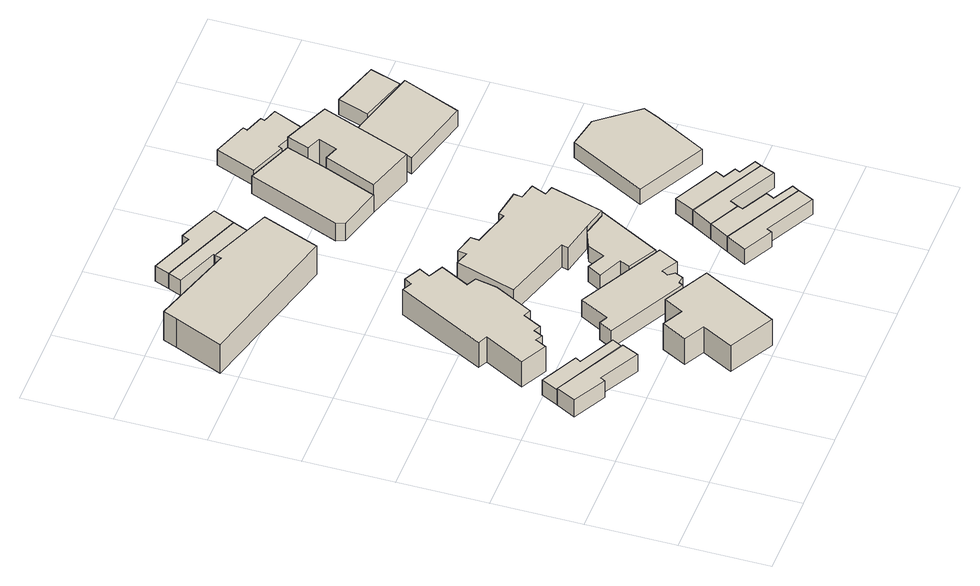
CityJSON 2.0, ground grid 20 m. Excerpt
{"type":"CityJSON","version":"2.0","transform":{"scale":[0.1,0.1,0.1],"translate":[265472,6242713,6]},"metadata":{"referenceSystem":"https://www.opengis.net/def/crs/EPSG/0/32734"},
"CityObjects":{
"building1":{"type":"Building","attributes":{"address":"5 Coleridge Road Salt River Cape Town","building":"house","building:levels":1,"building_height":4.1,"roof_height":13.25,"ground_height":9.15,"plus_code":"4FRW3FC7+45P"},"geometry":[{"type":"Solid","lod":"1","boundaries":[[[[0,1,2,3]],[[1,4,5,2]],[[4,6,7,5]],[[6,8,9,7]],[[8,10,11,9]],[[10,0,3,11]],[[3,2,5,7,9,11]],[[10,8,6,4,1,0]]]]}]},
"building2":{"type":"Building","attributes":{"address":"3 Coleridge Road Salt River Cape Town","building":"house","building:levels":1,"building_height":4.1,"roof_height":12.67,"ground_height":8.57,"plus_code":"4FRW3FC7+46J"},"geometry":[{"type":"Solid","lod":"1","boundaries":[[[[0,10,12,13]],[[10,14,15,12]],[[14,16,17,15]],[[16,18,19,17]],[[18,20,21,19]],[[20,0,13,21]],[[13,12,15,17,19,21]],[[20,18,16,14,10,0]]]]}]},
"building3":{"type":"Building","attributes":{"building":"yes","building:levels":2,"amenity":"community_centre","building_height":6.9,"roof_height":14.85,"ground_height":7.95,"plus_code":"4FRW3FC7+66P"},"geometry":[{"type":"Solid","lod":"1","boundaries":[[[[22,23,24,25]],[[23,26,27,24]],[[26,28,29,27]],[[28,30,31,29]],[[30,32,33,31]],[[32,34,35,33]],[[34,36,37,35]],[[36,38,39,37]],[[38,40,41,39]],[[40,42,43,41]],[[42,44,45,43]],[[44,46,47,45]],[[46,48,49,47]],[[48,50,51,49]],[[50,52,53,51]],[[52,54,55,53]],[[54,56,57,55]],[[56,58,59,57]],[[58,22,25,59]],[[25,24,27,29,31,33,35,37,39,41,43,45,47,49,51,53,55,57,59]],[[58,56,54,52,50,48,46,44,42,40,38,36,34,32,30,28,26,23,22]]]]}]},
"building4":{"type":"Building","attributes":{"address":"8 Cecil Road Salt River Cape Town","building":"kindergarten","building:levels":2,"building_height":6.9,"roof_height":15.92,"ground_height":9.02,"plus_code":"4FRW3FC7+374"},"geometry":[{"type":"Solid","lod":"1","boundaries":[[[[60,61,62,63]],[[61,64,65,62]],[[64,66,67,65]],[[66,68,69,67]],[[68,70,71,69]],[[70,72,73,71]],[[72,74,75,73]],[[74,60,63,75]],[[63,62,65,67,69,71,73,75]],[[74,72,70,68,66,64,61,60]]]]}]},
"building5":{"type":"Building","attributes":{"address":"Albert Buildings 503 Portland Road Salt River Cape Town","building":"retail","building:levels":2,"building_height":6.9,"roof_height":14.46,"ground_height":7.56,"plus_code":"4FRW3FC7+C62"},"geometry":[{"type":"Solid","lod":"1","boundaries":[[[[76,77,78,79]],[[77,80,81,78]],[[80,82,83,81]],[[82,84,85,83]],[[84,86,87,85]],[[86,88,89,87]],[[88,76,79,89]],[[79,78,81,83,85,87,89]],[[88,86,84,82,80,77,76]]]]}]},
"building6":{"type":"Building","attributes":{"building":"house","building:levels":1,"building_height":4.1,"roof_height":13.12,"ground_height":9.02,"plus_code":"4FRW3FC7+48J"},"geometry":[{"type":"Solid","lod":"1","boundaries":[[[[90,91,92,93]],[[91,94,95,92]],[[94,96,97,95]],[[96,98,99,97]],[[98,100,101,99]],[[100,102,103,101]],[[102,104,105,103]],[[104,106,107,105]],[[106,108,109,107]],[[108,110,111,109]],[[110,112,113,111]],[[112,90,93,113]],[[93,92,95,97,99,101,103,105,107,109,111,113]],[[112,110,108,106,104,102,100,98,96,94,91,90]]]]}]},
"building7":{"type":"Building","attributes":{"address":"48 Portland Road Salt River Cape Town","building":"house","building:levels":1,"building_height":4.1,"roof_height":10.89,"ground_height":6.79,"plus_code":"4FRW3FC7+C6X"},"geometry":[{"type":"Solid","lod":"1","boundaries":[[[[114,115,116,117]],[[115,118,119,116]],[[118,120,121,119]],[[120,122,123,121]],[[122,124,125,123]],[[124,114,117,125]],[[117,116,119,121,123,125]],[[124,122,120,118,115,114]]]]}]},
"building8":{"type":"Building","attributes":{"building":"yes","building:levels":1,"building_height":4.1,"roof_height":12.58,"ground_height":8.48,"plus_code":"4FRW3FC7+592"},"geometry":[{"type":"Solid","lod":"1","boundaries":[[[[126,127,128,129]],[[127,130,131,128]],[[130,132,133,131]],[[132,134,135,133]],[[134,136,137,135]],[[136,138,139,137]],[[138,140,141,139]],[[140,142,143,141]],[[142,144,145,143]],[[144,146,147,145]],[[146,126,129,147]],[[129,128,131,133,135,137,139,141,143,145,147]],[[146,144,142,140,138,136,134,132,130,127,126]]]]}]},
"building9":{"type":"Building","attributes":{"address":"46 Portland Road Salt River Cape Town","building":"house","building:levels":1,"building_height":4.1,"roof_height":10.89,"ground_height":6.79,"plus_code":"4FRW3FC7+F73"},"geometry":[{"type":"Solid","lod":"1","boundaries":[[[[114,148,149,117]],[[148,150,151,149]],[[150,152,153,151]],[[152,154,155,153]],[[154,115,116,155]],[[115,114,117,116]],[[117,149,151,153,155,116]],[[115,154,152,150,148,114]]]]}]},
"building10":{"type":"Building","attributes":{"address":"St Luke's Parish Church 6 Cecil Road Salt River Cape Town","building":"church","building:levels":1.5,"amenity":"place_of_worship","building_height":5.5,"roof_height":13.98,"ground_height":8.48,"plus_code":"4FRW3FC7+68G"},"geometry":[{"type":"Solid","lod":"1","boundaries":[[[[156,157,158,159]],[[157,160,161,158]],[[160,162,163,161]],[[162,164,165,163]],[[164,166,167,165]],[[166,168,169,167]],[[168,170,171,169]],[[170,172,173,171]],[[172,174,175,173]],[[174,176,177,175]],[[176,178,179,177]],[[178,180,181,179]],[[180,182,183,181]],[[182,184,185,183]],[[184,186,187,185]],[[186,188,189,187]],[[188,190,191,189]],[[190,156,159,191]],[[159,158,161,163,165,167,169,171,173,175,177,179,181,183,185,187,189,191]],[[190,188,186,184,182,180,178,176,174,172,170,168,166,164,162,160,157,156]]]]}]},
"building11":{"type":"Building","attributes":{"address":"13 Cecil Road Salt River Cape Town","building":"house","building:levels":1,"building_height":4.1,"roof_height":13.01,"ground_height":8.91,"plus_code":"4FRW3FC7+3C7"},"geometry":[{"type":"Solid","lod":"1","boundaries":[[[[192,193,194,195]],[[193,196,197,194]],[[196,198,199,197]],[[198,200,201,199]],[[200,202,203,201]],[[202,192,195,203]],[[195,194,197,199,201,203]],[[202,200,198,196,193,192]]]]}]},
"building12":{"type":"Building","attributes":{"address":"11 Cecil Road Salt River Cape Town","building":"house","building:levels":1,"building_height":4.1,"roof_height":13.01,"ground_height":8.91,"plus_code":"4FRW3FC7+3CG"},"geometry":[{"type":"Solid","lod":"1","boundaries":[[[[202,200,201,203]],[[200,204,205,201]],[[204,206,207,205]],[[206,208,209,207]],[[208,210,211,209]],[[210,212,213,211]],[[212,214,215,213]],[[214,202,203,215]],[[203,201,205,207,209,211,213,215]],[[214,212,210,208,206,204,200,202]]]]}]},
"building13":{"type":"Building","attributes":{"address":"9 Cecil Road Salt River Cape Town","building":"house","building:levels":1,"building_height":4.1,"roof_height":13.02,"ground_height":8.92,"plus_code":"4FRW3FC7+3CX"},"geometry":[{"type":"Solid","lod":"1","boundaries":[[[[214,212,213,215]],[[212,216,217,213]],[[216,218,219,217]],[[218,220,221,219]],[[220,222,223,221]],[[222,214,215,223]],[[215,213,217,219,221,223]],[[222,220,218,216,212,214]]]]}]},
"building14":{"type":"Building","attributes":{"address":"Albert Road Salt River Cape Town","building":"retail","building:levels":1,"building_height":4.1,"roof_height":11.46,"ground_height":7.36,"plus_code":"4FRW3FC7+99R"},"geometry":[{"type":"Solid","lod":"1","boundaries":[[[[224,225,226,227]],[[225,228,229,226]],[[228,230,231,229]],[[230,232,233,231]],[[232,234,235,233]],[[234,236,237,235]],[[236,224,227,237]],[[227,226,229,231,233,235,237]],[[236,234,232,230,228,225,224]]]]}]},
"building15":{"type":"Building","attributes":{"address":"7 Cecil Road Salt River Cape Town","building":"house","building:levels":1,"building_height":4.1,"roof_height":13.02,"ground_height":8.92,"plus_code":"4FRW3FC7+4F2"},"geometry":[{"type":"Solid","lod":"1","boundaries":[[[[222,220,221,223]],[[220,238,239,221]],[[238,240,241,239]],[[240,242,243,241]],[[242,244,245,243]],[[244,246,247,245]],[[246,248,249,247]],[[248,222,223,249]],[[223,221,239,241,243,245,247,249]],[[248,246,244,242,240,238,220,222]]]]}]},
"building16":{"type":"Building","attributes":{"address":"Albert Road Salt River Cape Town","building":"retail","building:levels":2,"building_height":6.9,"roof_height":14.26,"ground_height":7.36,"plus_code":"4FRW3FC7+999"},"geometry":[{"type":"Solid","lod":"1","boundaries":[[[[230,228,250,251]],[[228,252,253,250]],[[252,254,255,253]],[[254,225,256,255]],[[225,224,257,256]],[[224,258,259,257]],[[258,260,261,259]],[[260,230,251,261]],[[251,250,253,255,256,257,259,261]],[[260,258,224,225,254,252,228,230]]]]}]},
"building17":{"type":"Building","attributes":{"address":"Albert Road Salt River Cape Town","building":"retail","building:levels":1,"building_height":4.1,"roof_height":12.65,"ground_height":8.55,"plus_code":"4FRW3FC7+5FH"},"geometry":[{"type":"Solid","lod":"1","boundaries":[[[[262,263,264,265]],[[263,266,267,264]],[[266,268,269,267]],[[268,270,271,269]],[[270,272,273,271]],[[272,262,265,273]],[[265,264,267,269,271,273]],[[272,270,268,266,263,262]]]]}]},
"building18":{"type":"Building","attributes":{"address":"43 Portland Road Salt River Cape Town","building":"house","building:levels":1,"building_height":4.1,"roof_height":10.92,"ground_height":6.82,"plus_code":"4FRW3FC7+CCR"},"geometry":[{"type":"Solid","lod":"1","boundaries":[[[[274,275,276,277]],[[275,278,279,276]],[[278,280,281,279]],[[280,282,283,281]],[[282,284,285,283]],[[284,286,287,285]],[[286,288,289,287]],[[288,290,291,289]],[[290,292,293,291]],[[292,274,277,293]],[[277,276,279,281,283,285,287,289,291,293]],[[292,290,288,286,284,282,280,278,275,274]]]]}]},
"building19":{"type":"Building","attributes":{"address":"517 Albert Road Salt River Cape Town","building":"retail","building:levels":1,"building_height":4.1,"roof_height":11.67,"ground_height":7.57,"plus_code":"4FRW3FC7+8FV"},"geometry":[{"type":"Solid","lod":"1","boundaries":[[[[294,295,296,297]],[[295,298,299,296]],[[298,300,301,299]],[[300,294,297,301]],[[297,296,299,301]],[[300,298,295,294]]]]}]},
"building20":{"type":"Building","attributes":{"address":"London Road Salt River Cape Town","building":"house","building:levels":1,"building_height":4.1,"roof_height":11.67,"ground_height":7.57,"plus_code":"4FRW3FC7+9FQ"},"geometry":[{"type":"Solid","lod":"1","boundaries":[[[[302,303,304,305]],[[303,306,307,304]],[[306,308,309,307]],[[308,302,305,309]],[[305,304,307,309]],[[308,306,303,302]]]]}]}
},
"vertices":[
[105,359,26],[82,315,26],[82,315,72],[105,359,72],[157,275,26],[157,275,72],[163,285,26],[163,285,72],[253,237,26],[253,237,72],[270,274,26],[270,274,72],
[270,274,67],[105,359,67],[284,300,26],[284,300,67],[202,342,26],[202,342,67],[209,354,26],[209,354,67],[125,397,26],[125,397,67],
[271,743,20],[168,547,20],[168,547,88],[271,743,88],[189,537,20],[189,537,88],[141,446,20],[141,446,88],[200,415,20],[200,415,88],[213,440,20],[213,440,88],[228,432,20],[228,432,88],[238,452,20],[238,452,88],[253,444,20],[253,444,88],[275,486,20],[275,486,88],[292,478,20],[292,478,88],[338,565,20],[338,565,88],[348,613,20],[348,613,88],[326,624,20],[326,624,88],[360,688,20],[360,688,88],[327,705,20],[327,705,88],[340,729,20],[340,729,88],[302,749,20],[302,749,88],[293,732,20],[293,732,88],
[501,173,29],[399,227,29],[399,227,99],[501,173,99],[375,184,29],[375,184,99],[329,208,29],[329,208,99],[299,152,29],[299,152,99],[345,127,29],[345,127,99],[308,58,29],[308,58,99],[410,3,29],[410,3,99],
[46,1148,8],[0,1040,8],[0,1040,85],[46,1148,85],[343,949,8],[343,949,85],[393,1077,8],[393,1077,85],[252,1136,8],[252,1136,85],[248,1121,8],[248,1121,85],[59,1180,8],[59,1180,85],
[480,217,25],[485,226,25],[485,226,71],[480,217,71],[502,224,25],[502,224,71],[510,243,25],[510,243,71],[500,256,25],[500,256,71],[507,269,25],[507,269,71],[543,250,25],[543,250,71],[566,294,25],[566,294,71],[374,396,25],[374,396,71],[339,331,25],[339,331,71],[321,340,25],[321,340,71],[304,310,25],[304,310,71],
[395,1143,8],[208,1219,8],[208,1219,49],[395,1143,49],[196,1189,8],[196,1189,49],[292,1151,8],[292,1151,49],[287,1137,8],[287,1137,49],[377,1101,8],[377,1101,49],
[633,446,25],[631,439,25],[631,439,66],[633,446,66],[577,452,25],[577,452,66],[535,435,25],[535,435,66],[518,398,25],[518,398,66],[478,417,25],[478,417,66],[460,386,25],[460,386,66],[515,361,25],[515,361,66],[504,339,25],[504,339,66],[568,304,25],[568,304,66],[643,443,25],[643,443,66],
[416,1192,8],[416,1192,49],[325,1229,8],[325,1229,49],[318,1213,8],[318,1213,49],[221,1252,8],[221,1252,49],
[577,452,20],[631,439,20],[631,439,80],[577,452,80],[633,446,20],[633,446,80],[665,557,20],[665,557,80],[643,563,20],[643,563,80],[657,596,20],[657,596,80],[620,605,20],[620,605,80],[622,623,20],[622,623,80],[557,634,20],[557,634,80],[553,622,20],[553,622,80],[469,646,20],[469,646,80],[471,665,20],[471,665,80],[424,677,20],[424,677,80],[422,657,20],[422,657,80],[391,667,20],[391,667,80],[349,532,20],[349,532,80],[508,483,20],[508,483,80],[504,468,20],[504,468,80],
[622,132,29],[689,97,29],[689,97,70],[622,132,70],[695,109,29],[695,109,70],[808,50,29],[808,50,70],[825,85,29],[825,85,70],[648,178,29],[648,178,70],
[833,101,29],[833,101,70],[787,126,29],[787,126,70],[796,144,29],[796,144,70],[737,175,29],[737,175,70],[741,187,29],[741,187,70],[673,222,29],[673,222,70],
[751,205,29],[751,205,70],[859,149,29],[859,149,70],[872,181,29],[872,181,70],[701,269,29],[701,269,70],
[556,899,8],[603,1016,8],[603,1016,55],[556,899,55],[619,1059,8],[619,1059,55],[637,1109,8],[637,1109,55],[532,1151,8],[532,1151,55],[451,945,8],[451,945,55],[458,926,8],[458,926,55],
[879,196,29],[879,196,70],[840,216,29],[840,216,70],[845,227,29],[845,227,70],[816,242,29],[816,242,70],[826,261,29],[826,261,70],[724,313,29],[724,313,70],
[619,1059,83],[637,1109,83],[650,1046,8],[650,1046,83],[634,1005,8],[634,1005,83],[603,1016,83],[556,899,83],[664,865,8],[664,865,83],[741,1065,8],[741,1065,83],
[885,310,25],[948,426,25],[948,426,66],[885,310,66],[964,460,25],[964,460,66],[894,548,25],[894,548,66],[822,562,25],[822,562,66],[731,391,25],[731,391,66],
[636,1121,8],[641,1129,8],[641,1129,49],[636,1121,49],[708,1101,8],[708,1101,49],[738,1170,8],[738,1170,49],[706,1181,8],[706,1181,49],[709,1190,8],[709,1190,49],[667,1205,8],[667,1205,49],[671,1215,8],[671,1215,49],[591,1244,8],[591,1244,49],[556,1154,8],[556,1154,49],
[848,818,14],[901,948,14],[901,948,57],[848,818,57],[735,993,14],[735,993,57],[684,861,14],[684,861,57],
[804,1056,16],[782,987,16],[782,987,57],[804,1056,57],[888,954,16],[888,954,57],[910,1023,16],[910,1023,57]
]}
